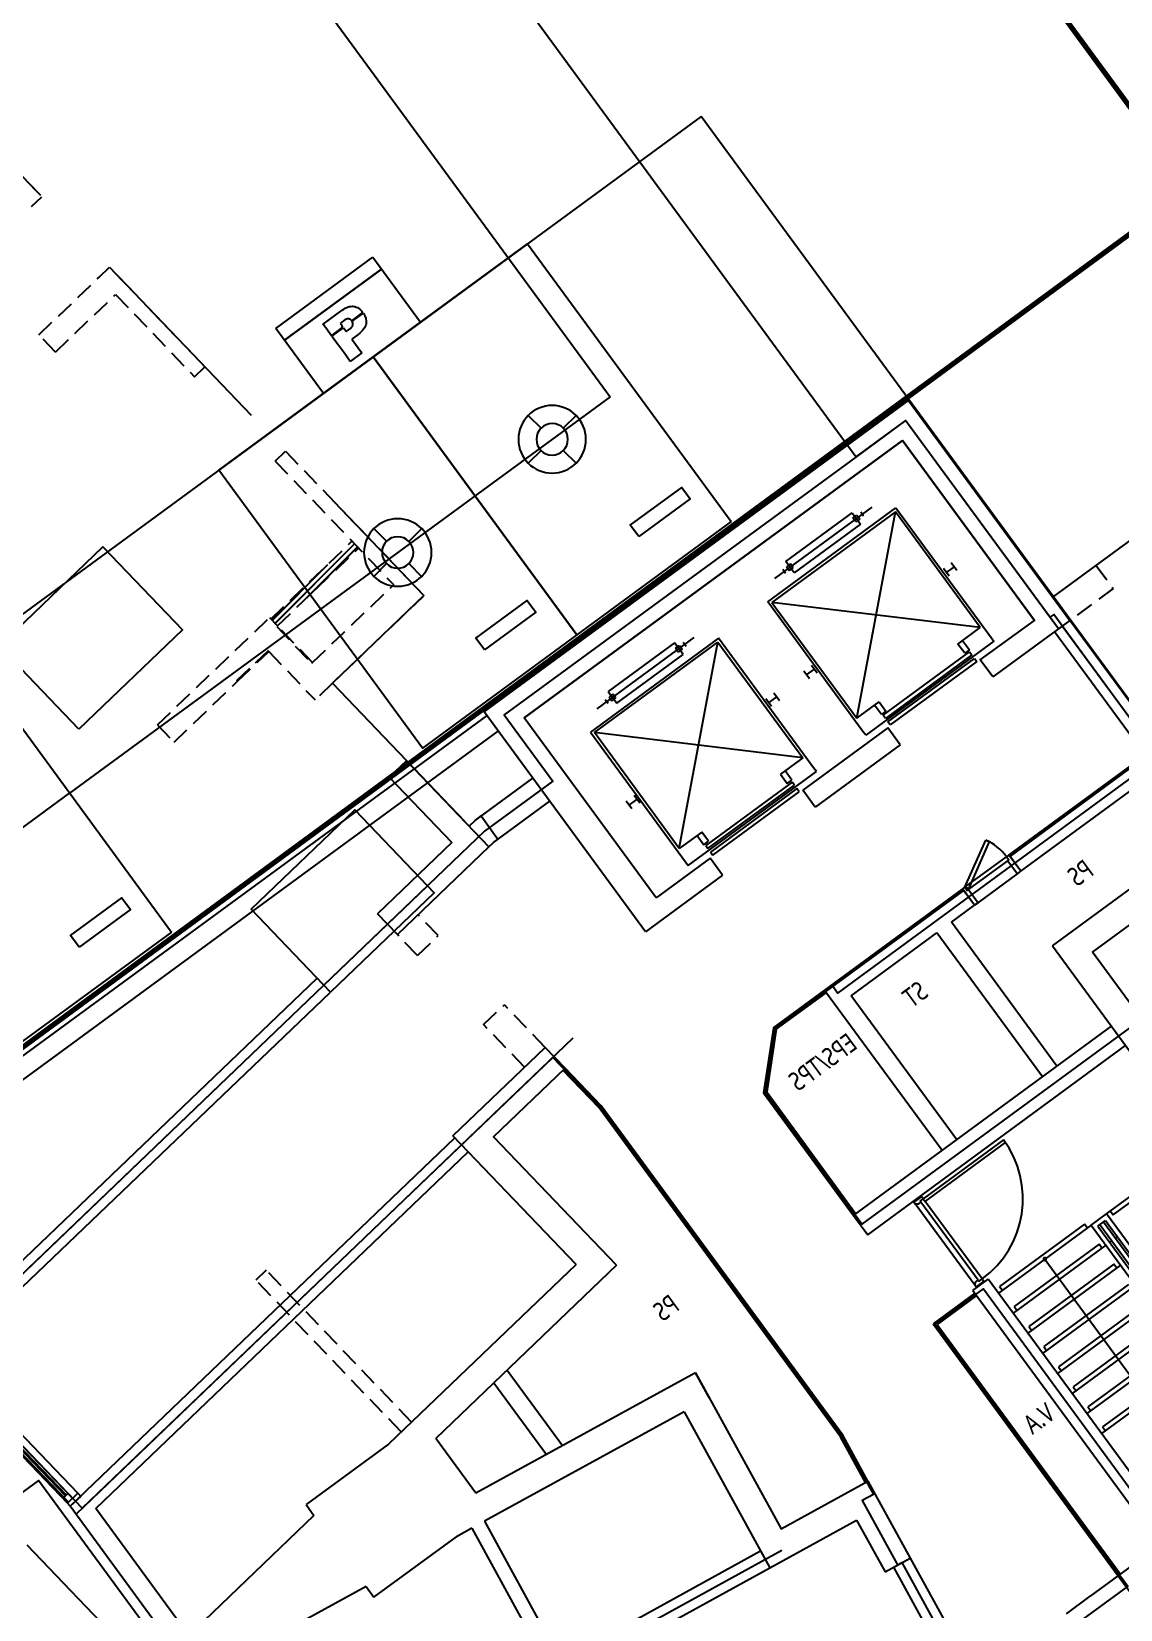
# Model space of a CAD drawing. Header units: millimetres. Extents: x 75184266 to 76346726, y -35077925 to -33679385.
# Drawn here: x 75398296 to 75409672, y -34965641 to -34949159 of the extents above; entities that cross this region are included whole.
import ezdxf
from ezdxf.enums import TextEntityAlignment as Align

# ---------------------------------------------------------------- set-up
doc = ezdxf.new("R2010")
doc.units = ezdxf.units.MM
doc.header["$LTSCALE"] = 50
doc.header["$MEASUREMENT"] = 0
doc.linetypes.add('HIDDEN2', pattern=[0.1875, 0.125, -0.0625])
doc.linetypes.add('XR-지하3층$0$H', pattern=[1.3, 0.8, -0.5])
for name, color, linetype in [('0-유도관제', 6, 'CONTINUOUS'), ('4', 4, 'CONTINUOUS'), ('a-door', 6, 'CONTINUOUS'), ('AA-MKXS', 3, 'CONTINUOUS'), ('COL', 2, 'CONTINUOUS'), ('FIN', 5, 'CONTINUOUS'), ('PLAN-ALL-DOOR', 4, 'CONTINUOUS'), ('stair', 4, 'CONTINUOUS'), ('W1(조적)', 3, 'CONTINUOUS'), ('WAL', 3, 'CONTINUOUS'), ('XR-지하3층$0$0중앙선', 1, 'CONTINUOUS'), ('XR-지하3층$0$a-door', 6, 'CONTINUOUS'), ('XR-지하3층$0$A-주차', 9, 'CONTINUOUS'), ('XR-지하3층$0$b-sor-1$0$wid', 4, 'CONTINUOUS'), ('XR-지하3층$0$CON', 2, 'CONTINUOUS'), ('XR-지하3층$0$CONC', 2, 'CONTINUOUS'), ('XR-지하3층$0$WAL', 3, 'CONTINUOUS'), ('XR-지하3층$0$확장형주차', 8, 'CONTINUOUS')]:
    doc.layers.add(name, color=color, linetype=linetype)
doc.layers.add('DEFPOINT', color=142, linetype='CONTINUOUS', plot=False)
doc.layers.add('건축', color=8, linetype='CONTINUOUS', plot=False)
for name, color, linetype, lineweight in [('구역제어-S.C.M', 2, 'CONTINUOUS', 100), ('주차유도-LGM', 6, 'CONTINUOUS', 20), ('주차유도-USM', 1, 'CONTINUOUS', 35), ('주차유도-레이스웨이', 1, 'CONTINUOUS', 25)]:
    doc.layers.add(name, color=color, linetype=linetype, lineweight=lineweight)
doc.styles.add('ANU-TEXT 0', font='malgun.ttf', dxfattribs={"width": 0.8})

# ---------------------------------------------------------------- blocks, each defined once
blk = doc.blocks.new('XR-지하3층$0$확장형 주차')
at = {"layer": 'XR-지하3층$0$확장형주차', "color": 7}
for p, q in [((0.0026125609874725, 3964.999964468182), (800.0026358217001, 3965.000250250101)), ((800.0025492608546, 3835.00025024265), (800.0026358217001, 3965.000250250101)), ((0.0025260448455811, 3834.999964468181), (800.0025492608546, 3835.00025024265))]:
    blk.add_line(p, q, dxfattribs=at)
blk.add_lwpolyline([(2499.999999918044, 5099.999999972061), (0, -3.7252903e-08)], dxfattribs=at)
blk.add_lwpolyline([(2500.078474617488, 5090.950575601309), (0.0784746472900224, 5090.950575564056), (0.07847469199350599, -9.049424413591623), (2500.078474691994, -9.049424413591623)], close=True, dxfattribs=at)
for centre in [(237.5025781989098, 3900.000624813139), (612.5025877356528, 3900.000375129283)]:
    blk.add_circle(centre, 17.49999999999998, dxfattribs=at)
blk = doc.blocks.new('XR-지하3층$0$A$C73B52ADF')
at = {"layer": 'XR-지하3층$0$A-주차', "elevation": 1.5171617e-09}
for points in [[(-2037.699036538601, 2465.633505687117), (-37.69903653115035, 2465.633505679667), (-37.69903653860092, -1134.366494312882), (-2037.69903653115, -1134.366494312882)], [(-1166.27766495198, 2020.734899297357), (-1166.277664892375, 1870.734899297357), (-1832.191412292421, 1870.734898999333), (-1832.191412337124, 2020.734898991883)]]:
    blk.add_lwpolyline(points, close=True, dxfattribs=at)
blk = doc.blocks.new('*U130')
at = {"layer": 'a-door', "color": 9}
for p, q in [((30, 0), (570, 0)), ((45, -40), (555, -40)), ((45, -209.9999999937136), (555, -209.9999999937136))]:
    blk.add_line(p, q, dxfattribs=at)
at = {"layer": 'a-door'}
for points in [[(497.6537179383424, 270.0000000607687), (517.6537179383423, 235.358983909391), (50, -34.64101602984011), (30, 1.21537596e-07)], [(0, -209.9999999937136), (0, 0), (30, 0), (30, -40), (45, -40), (45, -209.9999999937136), (45, -209.9999999937136), (45, -209.9999999937136)], [(570, 0), (570, -40), (555, -40), (555, -209.9999999937136), (555, -209.9999999937136), (555, -209.9999999937136), (600, -209.9999999937136), (600, 0)]]:
    blk.add_lwpolyline(points, close=True, dxfattribs=at)
blk.add_arc((30, 0), 540.0000000000001, 6.999999999999999e-15, 30.00000000427466, dxfattribs=at)
blk = doc.blocks.new('XR-지하3층$0$기둥 0620')
at = {"layer": 'XR-지하3층$0$CON', "ltscale": 0.5}
blk.add_lwpolyline([(-600.0000000149012, 0), (600.0000000149012, 0), (599.9999999701978, 1500.000000074506), (-600.0000000596046, 1500.000000059604)], close=True, dxfattribs=at)
blk = doc.blocks.new('1503-B1F')
at = {"layer": 'DEFPOINT', "linetype": 'HIDDEN2', "ltscale": 30}
h = blk.add_hatch(dxfattribs=at)
h.set_pattern_fill('ANSI31', color=256, scale=350, style=0)
h.set_pattern_definition([(44.99999999999999, (-71254701.96385352, 34199590.41468934), (-30.93592167691146, 30.93592167691147), [])])
h.paths.add_polyline_path([(-17956.36066927016, -7805.192564472555), (-17887.1902911365, -7877.410697758199), (-18735.75335767865, -8690.162641488016), (-18804.92373590171, -8617.944508120418)])
at = {"layer": '4'}
for p, q in [((-13611.42177245021, -8438.00090675056), (-12272.98297327757, -7456.073424264788)), ((-13424.95659251511, -8015.945535182954), (-12731.54853992164, -7507.236116558313)), ((-12731.54853992164, -7507.236116558313), (-12642.82015295326, -7628.179381534457)), ((-12611.9246494621, -7543.500766381622), (-12641.50077845156, -7503.186344727874)), ((-12272.98297327757, -7456.073424264788), (-11279.22503919899, -8810.637992113829)), ((-12642.82015295326, -7628.179381534457), (-13336.22820554673, -8136.888800173997)), ((-13336.22820554673, -8136.888800173997), (-13424.95659251511, -8015.945535182954)), ((-11666.44511337578, -8071.509712211789), (-11747.07395671308, -8130.661970190705)), ((-11636.86898438632, -8111.824133872985), (-11696.02124236524, -8031.19529055059)), ((-13426.27596701681, -8140.938571989536), (-13455.85209600627, -8100.624150335789)), ((-11717.49782772362, -8170.9763918519), (-11776.65008570254, -8090.347548529505)), ((-12617.66383837163, -9792.5654745996), (-13611.42177245021, -8438.00090675056)), ((-14127.44636981189, -8816.57535789907), (-15465.88516899943, -9798.502840384841)), ((-14586.01193647086, -8867.738050177693), (-15279.41998906433, -9376.447468817234)), ((-14497.28354950249, -8988.681315168738), (-14586.01193647086, -8867.738050177693)), ((-14466.38804599643, -8904.002700015903), (-14495.96417498588, -8863.688278362155)), ((-13133.68843574822, -10171.13992574811), (-14127.44636981189, -8816.57535789907)), ((-11249.64891020953, -8850.952413767576), (-12588.08770938217, -9832.87989625335)), ((-11279.22503919899, -8810.637992113829), (-11279.22503919899, -8810.637992113829)), ((-11279.22503919899, -8810.637992113829), (-11249.64891020953, -8850.952413767576)), ((-15190.69160209596, -9497.39073380828), (-14497.28354950249, -8988.681315168738)), ((-13176.8798918873, -9241.63226130605), (-13236.03214986622, -9161.003417983653)), ((-13206.45602087676, -9201.317839644847), (-13125.82717753947, -9142.165581665931)), ((-13096.25104855001, -9182.480003327133), (-13155.40330652892, -9101.851160004733)), ((-15279.41998906433, -9376.447468817234), (-15190.69160209596, -9497.39073380828)), ((-13491.33238093555, -9472.326067507265), (-13550.48463891446, -9391.697224184873)), ((-15280.73936356604, -9501.440505623816), (-15310.3154925555, -9461.126083970072)), ((-13571.96122427285, -9531.478325486185), (-13631.11348225176, -9450.849482163789)), ((-13520.90850992501, -9432.011645846069), (-13601.5373532623, -9491.163903824985)), ((-15465.88516899943, -9798.502840384841), (-14472.12723492086, -11153.06740823388)), ((-12588.08770938217, -9832.87989625335), (-12617.66383837163, -9792.5654745996)), ((-12617.66383837163, -9792.5654745996), (-12617.66383837163, -9792.5654745996)), ((-14442.5511059314, -11193.38182988763), (-13104.11230674386, -10211.45434740186)), ((-13104.11230674386, -10211.45434740186), (-13133.68843574822, -10171.13992574811)), ((-13133.68843574822, -10171.13992574811), (-13133.68843574822, -10171.13992574811)), ((-15031.34328843653, -10602.13419494033), (-15090.49554641545, -10521.50535161793)), ((-15060.91941742599, -10561.81977327913), (-14980.29057408869, -10502.66751530021)), ((-14950.71444509923, -10542.98193696141), (-15009.86670307815, -10462.35309363901)), ((-14472.12723492086, -11153.06740823388), (-14472.12723492086, -11153.06740823388)), ((-14472.12723492086, -11153.06740823388), (-14442.5511059314, -11193.38182988763))]:
    blk.add_line(p, q, dxfattribs=at)
at = {"layer": '4', "color": 9}
for p, q in [((-12279.42594887316, -7498.007754661143), (-13569.4874420613, -8444.443882353604)), ((-12525.92665979266, -7449.403233081103), (-13541.85008567571, -8194.721683643758)), ((-12722.12962175905, -7562.33860270679), (-12681.81520010531, -7532.762473717332)), ((-12692.5534927696, -7602.65302437544), (-12722.12962175905, -7562.33860270679)), ((-12652.23907111585, -7573.076895371079), (-12692.5534927696, -7602.65302437544)), ((-12682.20357234776, -9653.8765322119), (-12279.42594887316, -7498.007754661143)), ((-12681.81520010531, -7532.762473717332), (-12652.23907111585, -7573.076895371079)), ((-11392.14207915961, -8707.440404519439), (-12279.42594887316, -7498.007754661143)), ((-13375.22325269878, -8041.471892356873), (-13415.53767435252, -8071.048021346332)), ((-13415.53767435252, -8071.048021346332), (-13385.96154536307, -8111.362443000079)), ((-13345.64712370932, -8081.786314010619), (-13375.22325269878, -8041.471892356873)), ((-13385.96154536307, -8111.362443000079), (-13345.64712370932, -8081.786314010619)), ((-13569.4874420613, -8444.443882353604), (-12682.20357234776, -9653.8765322119)), ((-11392.14207915961, -8707.440404519439), (-13569.4874420613, -8444.443882353604)), ((-11625.96572481096, -8878.981952667238), (-11392.14207915961, -8707.440404519439)), ((-15423.95083861053, -9804.945815987885), (-14133.88934542239, -8858.509688295424)), ((-15396.31348222494, -9555.223617270589), (-14380.39005634188, -8809.905166715384)), ((-14576.59301830828, -8922.840536341071), (-14536.27859665453, -8893.264407351613)), ((-14536.66696889698, -11014.37846584618), (-14133.88934542239, -8858.509688295424)), ((-14536.27859665453, -8893.264407351613), (-14506.70246766508, -8933.57882900536)), ((-14133.88934542239, -8858.509688295424), (-13246.60547570884, -10067.94233815372)), ((-11554.98301522434, -8975.736564651132), (-11625.96572481096, -8878.981952667238)), ((-11577.58841881156, -8843.490597873926), (-11506.60570923984, -8940.245209857821)), ((-14547.01688931882, -8963.154957994819), (-14576.59301830828, -8922.840536341071)), ((-14506.70246766508, -8933.57882900536), (-14547.01688931882, -8963.154957994819)), ((-12406.47270977497, -9623.9852052778), (-11503.42966455221, -8961.47991589457)), ((-11479.7687613517, -8993.731453225017), (-12382.81180657446, -9656.2367426157)), ((-12356.78481306135, -9691.713433675468), (-11453.7417678386, -9029.208144292237)), ((-11430.08086465299, -9061.459681622684), (-12333.12390987575, -9723.964971005915)), ((-11506.60570923984, -8940.245209857821), (-11554.98301522434, -8975.736564651132)), ((-11503.42966455221, -8961.47991589457), (-11479.7687613517, -8993.731453225017)), ((-11453.7417678386, -9029.208144292237), (-11430.08086465299, -9061.459681622684)), ((-15229.686649248, -9401.973825991154), (-15270.00107090175, -9431.549954980612)), ((-15270.00107090175, -9431.549954980612), (-15240.42494191229, -9471.864376634361)), ((-15240.42494191229, -9471.864376634361), (-15200.11052025854, -9442.2882476449)), ((-15200.11052025854, -9442.2882476449), (-15229.686649248, -9401.973825991154)), ((-12682.20357234776, -9653.8765322119), (-12448.37992671132, -9482.334984071551)), ((-12425.7745231241, -9614.58095084131), (-12496.75723271072, -9517.826338857412)), ((-12448.37992671132, -9482.334984071551), (-12377.3972171396, -9579.089596055448)), ((-12377.3972171396, -9579.089596055448), (-12425.7745231241, -9614.58095084131)), ((-12382.81180657446, -9656.2367426157), (-12406.47270977497, -9623.9852052778)), ((-12333.12390987575, -9723.964971005915), (-12356.78481306135, -9691.713433675468)), ((-14536.66696889698, -11014.37846584618), (-15423.95083861053, -9804.945815987885)), ((-13246.60547570884, -10067.94233815372), (-15423.95083861053, -9804.945815987885)), ((-13246.60547570884, -10067.94233815372), (-13480.42912134528, -10239.48388629406)), ((-13361.06910578906, -10300.7471434921), (-13432.05181536078, -10203.99253150821)), ((-13357.89306110144, -10321.9818495214), (-14260.93610632419, -10984.48713891208)), ((-14237.27520312369, -11016.73867624998), (-13334.23215790093, -10354.23338685929)), ((-13480.42912134528, -10239.48388629406), (-13409.44641177356, -10336.23849827796)), ((-13409.44641177356, -10336.23849827796), (-13361.06910578906, -10300.7471434921)), ((-13334.23215790093, -10354.23338685929), (-13357.89306110144, -10321.9818495214)), ((-13308.20516438782, -10389.71007791906), (-14211.24820961058, -11052.21536730975)), ((-14187.58730642497, -11084.4669046402), (-13284.54426120221, -10421.96161524951)), ((-13284.54426120221, -10421.96161524951), (-13308.20516438782, -10389.71007791906)), ((-14302.84332326054, -10842.83691770583), (-14536.66696889698, -11014.37846584618)), ((-14351.22062924504, -10878.32827249169), (-14280.23791967332, -10975.08288447559)), ((-14231.86061368882, -10939.59152968973), (-14302.84332326054, -10842.83691770583)), ((-14280.23791967332, -10975.08288447559), (-14231.86061368882, -10939.59152968973)), ((-14260.93610632419, -10984.48713891208), (-14237.27520312369, -11016.73867624998)), ((-14211.24820961058, -11052.21536730975), (-14187.58730642497, -11084.4669046402))]:
    blk.add_line(p, q, dxfattribs=at)
at = {"layer": 'COL'}
for p, q in [((-16575.91643609106, -9587.174692548811), (-12141.33005319536, -6333.80050353706)), ((-12141.33005319536, -6333.80050353706), (-10455.49047079682, -8631.72285168618)), ((-16156.57313217222, -9651.604448571801), (-12205.7598092258, -6753.143807455898)), ((-12205.7598092258, -6753.143807455898), (-16156.57313217222, -9651.604448571801)), ((-12205.7598092258, -6753.143807455898), (-10827.51219826936, -8631.795856900513)), ((-10978.35045613348, -8426.192306399344), (-11214.95948804915, -8103.676933124661)), ((-10455.49047081172, -8631.72285168618), (-11261.77919407189, -9223.245036140084)), ((-14890.07708363235, -11885.09672728181), (-16575.91643610596, -9587.174692556262)), ((-14778.3255212158, -11530.25649802386), (-16156.57313217222, -9651.604448571801)), ((-12359.4602213949, -9755.688758522272), (-13246.37749807536, -10406.3635963872)), ((-12229.32525385916, -9933.072213843465), (-12359.4602214098, -9755.688758529725)), ((-12229.32525384426, -9933.072213836014), (-13116.24253050983, -10583.74705170095)), ((-17386.93098296225, -10098.41624128073), (-17567.47631642222, -10271.34218667447)), ((-17567.47631643712, -10271.34218668938), (-16913.81624253094, -10953.80354680121)), ((-16357.74076642096, -10491.47241022438), (-16068.28321889043, -10279.11580406129)), ((-16477.93961369991, -10951.72995197773), (-15890.82644496858, -10521.00233404338)), ((-13116.24253050983, -10583.74705170095), (-13246.37749807536, -10406.3635963872)), ((-16671.25046879053, -10721.47455373406), (-16608.49646991491, -10675.43593308329)), ((-16608.49646991491, -10675.43593308329), (-16431.03969596326, -10917.32246305048)), ((-16608.49646991491, -10675.43593307584, 0.0931605571381934), (-16431.03969596326, -10917.32246305048, 0.0931605571381934)), ((-16733.27090677619, -10780.87760038674), (-16671.25046879053, -10721.47455373406)), ((-16913.81624253094, -10953.80354680121), (-17690.16117583215, -11697.38511239737)), ((-16525.7597746551, -10997.5320013389), (-17482.65004119277, -11914.03951246291)), ((-16525.75977240503, -10997.53200063109), (-16477.93961369991, -10951.72995197773)), ((-14213.92361795902, -11116.190692164), (-14778.3255212158, -11530.25649802386)), ((-14083.78865040839, -11293.57414747774), (-14213.92361795902, -11116.190692164)), ((-14083.78865040839, -11293.57414747774), (-14890.07708363235, -11885.09672728181)), ((-17482.65004117787, -11914.03951247036), (-17690.16117583215, -11697.38511239737)), ((-10637.60543042421, -12033.38980969786), (-6810.454338952898, -17250.07597291469)), ((-12715.42531441152, -14847.61519685387), (-10022.42194743454, -12871.92978031933)), ((-15730.41324554383, -13309.77093765884), (-15937.92438007891, -13093.11653771251)), ((-12567.54466944933, -15049.18730516731), (-9874.541302487256, -13073.50188863277)), ((-12715.42531441152, -14847.61519685387), (-12567.54466944933, -15049.18730516731)), ((-15615.4674257338, -15359.79836636782), (-17574.20508813858, -17235.87323340028)), ((-15191.30189119279, -15368.94163185358), (-17081.76167434454, -17179.62008783966)), ((-11469.64362615347, -15632.80815731734), (-11308.38593949377, -15514.50364135205)), ((-11469.64362615347, -15632.80815730989), (-9517.619112774728, -18293.55998700112)), ((-9356.361426129937, -18175.25547103583), (-11308.38593949377, -15514.50364135205)), ((-9356.361426129937, -18175.25547103583), (-11308.38593949377, -15514.50364135205)), ((-14486.76741634309, -16898.29882889241), (-16573.07473625243, -18043.60305363685)), ((-12565.80318838358, -17623.36533264071), (-12124.57187004387, -18427.12044797093)), ((-18353.37233641743, -17982.15800632536), (-19962.99905213714, -19523.8551332429)), ((-16704.56469339132, -18115.78609303385), (-16864.90970596671, -18203.80947223305)), ((-16704.56469340622, -18115.78609300405), (-15648.28621722758, -20039.92246562988)), ((-16573.07473626732, -18043.60305363685), (-15516.79626007378, -19967.73942624777)), ((-12684.41702391207, -18030.71132562309), (-12387.55178430676, -18571.48652675003)), ((-9517.619112774728, -18293.55998700112), (-10243.27870266139, -18825.93030881136)), ((-9953.014866709707, -18612.98218007386), (-9775.55809275806, -18854.86871004849)), ((-9953.014866709707, -18612.98218007386, -0.0931605571381934), (-9775.55809275806, -18854.86871005594, -0.0931605571381934)), ((-17810.06413345039, -18722.66369307041), (-19763.89769592881, -19795.24480915815))]:
    blk.add_line(p, q, dxfattribs=at)
at = {"layer": 'COL', "ltscale": 0.5}
for p, q in [((-17574.20508801937, -17235.87323329597), (-18436.65287396311, -17868.65021957457)), ((-16662.81015865505, -17750.63296437263), (-17081.76167434454, -17179.62008783221)), ((-18436.65287396311, -17868.65021957457), (-18353.37233643234, -17982.15800633281)), ((-18436.65287396311, -17868.65021957457), (-18353.37233643234, -17982.15800633281)), ((-17726.78649967909, -18836.16752211749), (-16864.9097058773, -18203.80947215855)), ((-17726.78649967909, -18836.16752211749), (-16864.9097058773, -18203.80947215855)), ((-17810.06413343549, -18722.66369307786), (-17726.78649967909, -18836.16752211749)), ((-17810.06413343549, -18722.66369307786), (-17726.78649967909, -18836.16752211749))]:
    blk.add_line(p, q, dxfattribs=at)
at = {"layer": 'COL'}
for points in [[(-11261.7791339606, -9223.24511807412), (-11391.91410152614, -9045.861662760379), (-10827.51219826936, -8631.795856900513), (-12205.7598092258, -6753.143807455898)], [(-17386.93098299205, -10098.41624124348), (-16525.7597746551, -10997.5320013389)], [(-10637.60543042421, -12033.38980969786), (-9137.908944487572, -10933.15781114995)], [(-10218.26212652027, -12097.8195657134), (-9686.178228363397, -11707.46342622489)], [(-8810.438386529684, -14016.78603687882), (-10218.26212652027, -12097.8195657134)], [(-15615.4674257338, -15359.79836636782), (-16902.0364600271, -14016.54108642786), (-15937.92438007891, -13093.11653771251)], [(-15191.30189119279, -15368.94163185358), (-16477.87092547118, -14025.68435189128), (-15730.41324554383, -13309.77093765884)], [(-14368.1535808444, -16490.95283579826), (-16662.81015865505, -17750.63296438008)], [(-14368.1535808891, -16490.95283586532), (-13473.08389258385, -18121.42830432206), (-12565.80318838358, -17623.36533264071)], [(-14486.76741634309, -16898.29882889241), (-13591.69772808254, -18528.77429734915), (-12684.41702391207, -18030.71132562309)], [(-12387.55178430676, -18571.48652675003), (-12124.57187004387, -18427.12044797093)]]:
    blk.add_lwpolyline(points, dxfattribs=at)
at = {"layer": 'COL', "ltscale": 0.5}
blk.add_lwpolyline([(-14225.49782894552, -16750.81718723476), (-14368.15358090401, -16490.95283582061)], dxfattribs=at)
at = {"layer": 'DEFPOINT', "linetype": 'HIDDEN2', "ltscale": 30}
for p, q in [((-21728.49168542028, -3649.999717526138), (-21195.87977355719, -4206.079344034195)), ((-20598.6691159457, -5046.459871336819), (-20490.34191589058, -4942.704304113984)), ((-20490.34191589058, -4942.704304113984), (-19494.28846947849, -5982.645424604417)), ((-19602.615669474, -6086.400991983712), (-19494.28846944868, -5982.645424678922)), ((-19602.6156693846, -6086.400991946459), (-19494.28846944868, -5982.645424708724)), ((-18758.73705561459, -6967.462218552829), (-18650.40985558927, -6863.706651210785)), ((-18758.73705556989, -6967.462218478321), (-18650.40985558927, -6863.706651210785)), ((-18650.40985560417, -6863.706651225687), (-17204.74895213544, -8373.065637141468)), ((-10632.94747467339, -8389.836008295417), (-10180.62371651828, -8057.995637625457)), ((-10180.62371651828, -8057.995637625457), (-10003.16694256663, -8299.882167592645)), ((-10003.16694256663, -8299.882167592645), (-10455.49047079682, -8631.722851671278)), ((-18826.37719939649, -8956.97216026485), (-18342.18455199897, -9462.499093487859)), ((-18161.63926978409, -9289.573196977375), (-18161.63921871781, -9289.573148086667)), ((-18161.63926978409, -9289.573196977375), (-18161.63921871781, -9289.573148086667)), ((-17056.3408858031, -11925.42084995657), (-17265.99564130604, -11706.52837782353)), ((-17272.99528574943, -12132.9319845885), (-17482.65004117787, -11914.03951244801)), ((-15937.92438007891, -13093.11653771251), (-16364.63710390031, -12647.60218333453)), ((-16154.57878005504, -13300.62767224014), (-16581.29150390625, -12855.11331787705)), ((-18852.54880009591, -15420.86534076929), (-18960.87600012123, -15524.62090806663)), ((-17334.25899897516, -17006.05336731672), (-18852.54880009591, -15420.86534076929)), ((-17442.58619897067, -17109.80893459916), (-18960.87600012123, -15524.62090806663))]:
    blk.add_line(p, q, dxfattribs=at)
for points in [[(-21304.206973508, -4309.834911227226), (-21195.87977355719, -4206.079344034195)], [(-21226.96687592566, -5648.242161564529), (-20598.6691159457, -5046.459871381522)], [(-21054.04093046487, -5828.787494838239), (-20425.7431704551, -5227.005204692483)], [(-20425.7431704551, -5227.005204692483), (-19602.615669474, -6086.400991983712)], [(-21054.04093046487, -5828.787494838239), (-21226.96687592566, -5648.242161564529)], [(-18758.73705561459, -6967.462218552829), (-17520.58728669584, -8260.16680444777)], [(-18804.92373591661, -8617.94450813532), (-17956.36066927016, -7805.192564472555)], [(-18735.75335769355, -8690.162641510367), (-17887.1902911663, -7877.410697788)], [(-18369.15035332739, -9072.918748103084), (-17520.58728669584, -8260.16680444777)], [(-18161.63921873271, -9289.57314810902), (-17204.74895213544, -8373.065637186171)], [(-19988.69157151878, -9724.061008051036), (-18818.75781153142, -8603.50088145584), (-18735.75335767865, -8690.162641488016)], [(-18735.75335767865, -8690.162641488016), (-18742.97517110407, -8697.079679392278), (-18376.37216666341, -9079.835785925388), (-18369.15035332739, -9072.918748103084)], [(-19151.35879927873, -9268.238862246275), (-19158.27583709359, -9261.01704891026), (-18833.29423715174, -8949.75034698844), (-18826.37719933688, -8956.972160324454)], [(-19815.76562604308, -9904.606341391804), (-19151.35879939794, -9268.238862112164)], [(-18161.63921873271, -9289.57314810902), (-18161.63921870291, -9289.573147967456), (-18342.18455199897, -9462.499093487859)], [(-19988.69157151878, -9724.061008051036), (-19815.76562604308, -9904.606341391804)], [(-17272.99528574943, -12132.9319845885), (-17056.3408858031, -11925.42084995657)], [(-16581.29150390625, -12855.11331787705), (-16364.63710390031, -12647.60218333453)]]:
    blk.add_lwpolyline(points, dxfattribs=at)
for points in [[(-18376.37216666341, -9079.835785925388), (-18369.15035332739, -9072.918748103084), (-18735.75335776806, -8690.162641569974), (-18742.97517110407, -8697.079679392278)], [(-19158.27583709359, -9261.01704891026), (-19151.35879927873, -9268.238862246275), (-18826.37719933688, -8956.972160324454), (-18833.29423715174, -8949.75034698844)]]:
    blk.add_lwpolyline(points, close=True, dxfattribs=at)
at = {"layer": 'FIN'}
for p, q in [((-11092.60505603254, -11083.53437827527), (-9750.134814590216, -10098.64928282052)), ((-13551.16260924935, -12887.22180145979), (-11576.37811598182, -11438.44792616367)), ((-13523.3976637274, -12904.05995420366), (-13001.88873408735, -12521.46199701726)), ((-13551.16260924935, -12887.22180145234), (-13655.48977106809, -13566.23875616491)), ((-13523.3976637274, -12904.05995420366), (-13623.95061783492, -13558.51234689355)), ((-15375.6996782124, -13723.4849075377), (-15752.07868555188, -13330.52205117047)), ((-15352.67413835227, -13704.1538220644), (-15730.41324552893, -13309.7709377408)), ((-13655.48977106809, -13566.23875615746), (-12715.42531441152, -14847.61519685387)), ((-13623.95061783492, -13558.51234689355), (-12691.23666141927, -14829.86951945722)), ((-12853.9491122961, -17160.81491355598), (-15375.6996782124, -13723.4849075377)), ((-12828.59734614193, -17144.65464423597), (-15352.67413833737, -13704.15382208675)), ((-11448.94033585489, -15661.02825248241), (-11884.33608977496, -15980.4504455626)), ((-11431.19465845823, -15685.21690547466), (-11842.40175938606, -15986.89342115819)), ((-11884.33608974516, -15980.4504455328), (-9953.014866694808, -18612.98218008131)), ((-11842.40175938606, -15986.89342115819), (-9928.82621370256, -18595.23650268465)), ((-12592.10117991268, -17637.80194050073), (-12853.9491122961, -17160.81491355598)), ((-12565.80318848788, -17623.36533260345), (-12828.59734614193, -17144.65464423597))]:
    blk.add_line(p, q, dxfattribs=at)
for points in [[(-11080.77460442483, -11099.66014693677), (-11092.60505603254, -11083.53437827527)], [(-11564.54766438901, -11454.57369482517), (-11576.37811598182, -11438.44792616367)]]:
    blk.add_lwpolyline(points, dxfattribs=at)
at = {"layer": 'PLAN-ALL-DOOR', "ltscale": 10}
for p, q in [((-11149.00477676093, -14058.10477942228), (-11987.5447473377, -14673.28826242685)), ((-11966.84145703912, -14701.50835759192), (-11128.77647837996, -14086.67334597557)), ((-12005.29042471945, -14649.0996094346), (-12085.91926804185, -14708.25186741352)), ((-11987.5447473377, -14673.28826242685), (-12005.29042471945, -14649.0996094346)), ((-12085.91926804185, -14708.25186741352), (-12071.13120354712, -14728.40907824039)), ((-12071.13120354712, -14728.40907824039), (-12035.11209896207, -14726.78916950524)), ((-12035.11209896207, -14726.78916950524), (-12012.53602282703, -14710.22653727233)), ((-12021.4088615328, -14698.13221077621), (-11987.5447473377, -14673.28826242685)), ((-12012.53602282703, -14710.22653727233), (-12021.4088615328, -14698.13221077621)), ((-11450.0324947536, -15575.01193314045), (-11437.67429335415, -15541.14048707485)), ((-11435.24443025887, -15595.16914397478), (-11450.0324947536, -15575.01193314045)), ((-11437.67429335415, -15541.14048707485), (-11415.09821721911, -15524.57785484194)), ((-11354.61558693647, -15536.01688599586), (-11435.24443025887, -15595.16914397478)), ((-11415.09821721911, -15524.57785484194), (-11406.22537852824, -15536.67218134552)), ((-11406.22537852824, -15536.67218134552), (-11372.36126433313, -15511.82823299616)), ((-11372.36126433313, -15511.82823299616), (-11354.61558693647, -15536.01688599586))]:
    blk.add_line(p, q, dxfattribs=at)
at = {"layer": 'PLAN-ALL-DOOR', "color": 8}
for p, q in [((-11450.0324947536, -15575.01193314045), (-12071.13120354712, -14728.40907824039)), ((-11415.09821721911, -15524.57785484194), (-12012.53602282703, -14710.22653727233)), ((-11372.36126433313, -15511.82823299616), (-11966.84145703912, -14701.50835759192))]:
    blk.add_line(p, q, dxfattribs=at)
at = {"layer": 'PLAN-ALL-DOOR'}
blk.add_line((-11987.5447473377, -14673.28826242685), (-11966.84145703912, -14701.50835759192), dxfattribs=at)
at = {"layer": 'PLAN-ALL-DOOR', "color": 8, "ltscale": 10}
blk.add_arc((-11987.5447473228, -14673.28826242685), 1039.99999999853, 306.2651293428928, 36.26512934289278, dxfattribs=at)
at = {"layer": 'stair'}
for p, q in [((-10073.10648135841, -14831.50611111522), (-9105.560361474752, -14121.67901533842)), ((-10234.3641680032, -14949.8106270805), (-10073.10648135841, -14831.50611111522)), ((-8996.5369733423, -16298.9488960877), (-10073.1080686003, -14831.50394758582)), ((-10234.36575524509, -14949.80846355855), (-11201.91187514365, -15659.6355593279)), ((-10234.36575525999, -14949.80846354365), (-9157.794660001991, -16417.25341205299)), ((-10164.47520460188, -14960.54675623029), (-10083.84636126459, -14901.39449824393)), ((-10164.47520460188, -14960.54675623029), (-9147.0563673228, -16347.36286140233)), ((-9126.899156495927, -16332.5747969076), (-10144.31799376011, -14945.75869173556)), ((-10104.00357210636, -14916.18256274611), (-9086.58473482728, -16302.99866791814)), ((-10083.84636126459, -14901.39449824393), (-9066.427524000406, -16288.21060341596)), ((-10080.56988449395, -15159.44345620274), (-11048.1160043925, -15869.27055197209)), ((-10020.09825201332, -15115.07926270366), (-10040.2554628402, -15129.86732719839)), ((-9979.78383035958, -15085.5031337142), (-9959.626619517803, -15070.71506921202)), ((-10718.13881519437, -15304.72201144695), (-9295.527010813355, -17243.84569329023)), ((-9926.774013742805, -15369.07844884694), (-10894.32013364136, -16078.90554460883)), ((-9772.978142991664, -15578.71344149113), (-10740.52426289022, -16288.54053725302)), ((-9619.18227224052, -15788.34843412787), (-10586.72839213907, -16498.17552989721)), ((-9465.38640150428, -15997.98342676461), (-10432.93252138793, -16707.8105225414)), ((-9311.590530753136, -16207.6184194088), (-10279.13665063679, -16917.44551518559)), ((-9157.794660001991, -16417.25341205299), (-10125.34077988565, -17127.08050782233))]:
    blk.add_line(p, q, dxfattribs=at)
at = {"layer": 'stair', "color": 8}
for p, q in [((-10003.21593083441, -14842.24440386891), (-9116.298654153945, -14191.56956599653)), ((-10032.79205982387, -14801.92998221516), (-10003.21593083441, -14842.24440386891)), ((-10304.25630575418, -14939.0701707825), (-11191.17358246445, -15589.74500867724)), ((-10274.68017676472, -14979.3845924437), (-10304.25630575418, -14939.0701707825)), ((-10150.46043500304, -15148.70516341924), (-11037.37771171331, -15799.38000132143)), ((-10120.88430601358, -15189.01958508789), (-10150.46043500304, -15148.70516341924)), ((-9996.6645642519, -15358.34015606344), (-10883.58184096217, -16009.01499396562)), ((-9967.08843526244, -15398.65457773208), (-9996.6645642519, -15358.34015606344)), ((-11191.17358246445, -15589.74500867724), (-11161.597453475, -15630.05943033844)), ((-9842.868693500757, -15567.97514870763), (-10729.78597021103, -16218.64998660236)), ((-11037.37771171331, -15799.38000132143), (-11007.80158272385, -15839.69442298263)), ((-9689.072822749615, -15777.61014135182), (-10575.99009945988, -16428.28497924655)), ((-9535.276951998472, -15987.24513399601), (-10422.19422870874, -16637.91997188329)), ((-10883.58184096217, -16009.01499396562), (-10854.00571197271, -16049.32941561937)), ((-10729.78597021103, -16218.64998660236), (-10700.20984122157, -16258.96440826356)), ((-9381.481081247328, -16196.8801266402), (-10268.3983579576, -16847.55496452749)), ((-10575.99009945988, -16428.28497924655), (-10546.41397047043, -16468.59940090775)), ((-9227.685210496187, -16406.51511927694), (-10114.60248720646, -17057.18995717168)), ((-10422.19422870874, -16637.91997188329), (-10392.61809971928, -16678.23439355194)), ((-10268.3983579576, -16847.55496452749), (-10238.82222896814, -16887.86938619613)), ((-10114.60248720646, -17057.18995717168), (-10085.026358217, -17097.50437883287))]:
    blk.add_line(p, q, dxfattribs=at)
at = {"layer": 'stair'}
for start, end in [(36.26512934289278, 216.2651293428928), (216.2651293428928, 36.26512934289278)]:
    blk.add_arc((-10718.13881520927, -15304.72201143205), 15, start, end, dxfattribs=at)
at = {"layer": 'W1(조적)', "ltscale": 3}
for points in [[(-16335.16744175553, -16464.53367821872), (-15756.60294406116, -17253.15930013358)], [(-16473.56591331958, -16597.09144672751), (-15924.59407712519, -17345.38011196256)]]:
    blk.add_lwpolyline(points, dxfattribs=at)
at = {"layer": 'WAL'}
for p, q in [((-11080.77460442483, -11099.66014693677), (-9738.304362997413, -10114.77505148947)), ((-10968.38531427085, -11252.85494925081), (-9625.915072828531, -10267.96985380351)), ((-13007.8039598912, -12513.39911270141), (-11564.54766438901, -11454.57369482517)), ((-11694.04490418732, -11785.22527108341), (-11452.15837422013, -11607.76849713921)), ((-10590.85529284179, -13288.95319907367), (-11694.04490418732, -11785.22527108341)), ((-12742.21986737847, -12554.20462481677), (-11847.23970650136, -11897.61456122994)), ((-10744.05009517073, -13401.34248924255), (-11847.23970651626, -11897.61456124484)), ((-11792.22505837679, -14170.32184298336), (-13007.8039598912, -12513.39911270141)), ((-11639.03025606274, -14057.93255282938), (-12742.21986737847, -12554.20462481677))]:
    blk.add_line(p, q, dxfattribs=at)
for points in [[(-10968.38531427085, -11252.85494925081), (-11080.77460442483, -11099.66014693677)], [(-11452.15837422013, -11607.76849713921), (-11564.54766438901, -11454.57369482517)]]:
    blk.add_lwpolyline(points, dxfattribs=at)
at = {"layer": 'XR-지하3층$0$0중앙선', "color": 7, "linetype": 'XR-지하3층$0$H', "ltscale": 50}
blk.add_lwpolyline([(-12442.19536742568, -34587.22828020901), (-17608.09488540887, -25176.93034807593), (-17125.96504247188, -24912.25920373946), (-19967.57069095969, -19735.93789420277), (-24052.08151680231, -15471.45712736994), (-24449.28125011921, -15851.89420754462), (-28620.25505483151, -11497.14076782018), (-30363.34858502448, -9677.243807792664), (-31874.72134834528, -8099.277594476937), (-30946.71833512187, -7210.438234902917), (-31932.39622429013, -6181.3298349306), (-26212.72006455064, -703.0358825027942), (-23508.15827739239, -3526.764895625413), (-22641.54067750275, -2696.720357529819), (-17204.74895215034, -8373.065637134017), (-18161.63921867311, -9289.57314777374), (-16733.2709094584, -10780.87760289013), (-16671.25046885013, -10721.47455371171), (-16068.28321893513, -10279.11580405384), (-16575.91643613577, -9587.174692533912), (-12141.33005319536, -6333.800503544509), (-10632.94747470319, -8389.83600831777), (-10632.94747470319, -8389.83600831777), (-8922.809707775712, -7135.216616548598)], dxfattribs=at)
at = {"layer": 'a-door', "rotation": 36.2651296870675}
blk.add_blockref('*U130', (-11576.37811598182, -11438.44792616367), dxfattribs=at)
at = {"layer": 'XR-지하3층$0$CONC', "extrusion": (0, 0, -1), "zscale": -1, "rotation": 46.23840256638631}
for p in [(21226.22094808519, -9334.46085909754), (18596.04760862887, -12080.86269340664)]:
    blk.add_blockref('XR-지하3층$0$기둥 0620', p, dxfattribs=at)
at = {"layer": 'AA-MKXS', "style": 'ANU-TEXT 0', "text_generation_flag": 4}
for s, height, rotation, width, p in [('PS', 200.0000000099395, 216.2651293026846, 0.8000000025127622, (-10345.94394013286, -11269.50139936805)), ('ST', 200.0000000011251, 216.2651299339676, 0.7999999905333858, (-12073.43095944822, -12536.84883500636)), ('EPS/TPS', 200.0000000011251, 216.2651293026846, 0.8000000025480197, (-13039.2962989062, -13245.44284899533)), ('PS', 199.9999999951178, 216.2651297329271, 0.8000000069792355, (-14675.33436593413, -15812.9144083932))]:
    blk.add_text(s, height=height, rotation=rotation, dxfattribs=dict(at, width=width)).set_placement(p, align=Align.MIDDLE)
at = {"layer": 'AA-MKXS', "style": 'ANU-TEXT 0', "width": 0.8}
blk.add_text('A.V', height=200, rotation=36.26512978177912, dxfattribs=at).set_placement((-10778.35239374637, -16969.75454498827), align=Align.MIDDLE)
blk = doc.blocks.new('XR-지하3층$0$A$C77A365F3')
at = {"layer": 'XR-지하3층$0$a-door'}
for points in [[(0.0057529238983989, 0.0063589023193344), (45.00575292389839, 0.0063589023193344), (45.00575292389839, 150.0063589023193), (0.0057529238983989, 150.0063589023193)], [(45.00575292389839, 150.0063589023193), (1955.005752923898, 150.0063588906778), (1955.005752923898, 0.0063588906778023), (45.00575292389839, 0.0063589023193344)], [(45.00575292378198, 15.00635890231933), (115.005752923782, 15.00635890231933), (115.005752923782, 75.00635890231932), (45.00575292378198, 75.00635890231932)], [(45.00575292378198, 75.00635890231932), (1035.005752923782, 75.00635889649857), (1035.005752923782, 15.00635889649857), (45.00575292378198, 15.00635890231933)], [(115.005752923782, 39.00635890231935), (965.0057529237821, 39.00635889649857), (965.0057529237821, 51.00635889649857), (115.005752923782, 51.00635890231933)], [(965.0057529237821, 75.00635889649857), (1035.005752923782, 75.00635889649857), (1035.005752923782, 135.0063588964985), (965.0057529237821, 135.0063588964985)], [(965.0057529237821, 135.0063588964985), (1955.005752923782, 135.0063588906778), (1955.005752923782, 75.0063588906778), (965.0057529237821, 75.00635889649857)], [(965.0057529237821, 15.00635889649857), (1035.005752923782, 15.00635889649857), (1035.005752923782, 75.00635889649857), (965.0057529237821, 75.00635889649857)], [(1035.005752923782, 99.00635889649857), (1885.005752923782, 99.0063588906778), (1885.005752923782, 111.0063588906778), (1035.005752923782, 111.0063588964985)], [(1885.005752923782, 75.0063588906778), (1955.005752923782, 75.0063588906778), (1955.005752923782, 135.0063588906778), (1885.005752923782, 135.0063588906778)], [(1955.005752923898, 0.0063588906778023), (2000.005752923899, 0.0063588906778023), (2000.005752923899, 150.0063588906778), (1955.005752923898, 150.0063588906778)]]:
    blk.add_lwpolyline(points, close=True, dxfattribs=at)
at = {"layer": 'XR-지하3층$0$b-sor-1$0$wid', "color": 1}
blk.add_line((1000.005752923898, 0.0063588964985684), (1000.005752923898, 150.0063588964986), dxfattribs=at)
at = {"layer": 'XR-지하3층$0$WAL', "color": 0, "const_width": 10}
blk.add_lwpolyline([(259.5237275846303, 99.7710269818781), (809.2373979240656, 99.77102697605731), (712.4076774436979, 129.6096933978988)], dxfattribs=at)
blk = doc.blocks.new('만공차등')
at = {"layer": '0-유도관제', "color": 0}
for p, q in [((305754.6925491464, 78525.26289685772), (306596.9213140719, 78525.26289685772)), ((305754.6925488412, 77268.68577393962), (305754.6925491464, 78525.26289685772)), ((306442.4718264272, 77268.68577399442), (306442.4718267323, 78525.26289690888)), ((306442.4718267323, 78525.26289685772), (306442.4718264272, 77268.68577404559)), ((306596.9213140719, 78525.26289690888), (306596.921313765, 77268.68577409674)), ((306184.5810311973, 78101.27162425118), (306184.5810311973, 77951.8255880229)), ((306190.9369771428, 78101.27162425118), (306190.9369771428, 77951.8255880229)), ((306184.5810311973, 77837.58285066979), (306184.5810311973, 77692.77812396227)), ((306190.9369771428, 77837.62571566956), (306190.9369771428, 77692.67704466436)), ((306596.921313765, 77268.68577409674), (305754.6925488394, 77268.68577409674))]:
    blk.add_line(p, q, dxfattribs=at)
for points in [[(305857.8262654963, 77951.8255880229), (305857.8262654963, 77951.8255880229), (305857.8262654963, 78101.27162425118), (305857.8262654963, 78101.27162425118)], [(305857.8262654963, 78101.27162425118), (305857.8262654963, 78101.27162425118), (306043.7902255465, 78101.27162425118), (306184.5810311973, 78101.27162425118)], [(306190.9369771428, 78101.27162425118), (306273.7235575634, 78101.27162425118), (306339.3381096954, 78101.27162425118), (306339.3381096954, 78101.27162425118)], [(306339.3381096954, 78101.27162425118), (306339.3381096954, 78101.27162425118), (306339.3381096954, 77853.94664561523), (306339.3381096954, 77853.94664561523)], [(306036.5046033164, 77951.8255880229), (306036.5046033164, 77951.8255880229), (305857.8262654963, 77951.8255880229), (305857.8262654963, 77951.8255880229)], [(306036.5046033164, 77870.36928695955), (306036.5046033164, 77870.36928695955), (306036.5046033164, 77951.8255880229), (306036.5046033164, 77951.8255880229)], [(306077.5612066772, 77736.52476000546), (306050.19013777, 77765.75706159719), (306036.5046033164, 77810.37190391523), (306036.5046033164, 77870.36928695955)], [(306134.0550928985, 77951.8255880229), (306134.0550928985, 77951.8255880229), (306134.0550928985, 77915.36732424462), (306134.0550928985, 77915.36732424462)], [(306184.5810311973, 77951.8255880229), (306158.8293997225, 77951.8255880229), (306134.0550928985, 77951.8255880229), (306134.0550928985, 77951.8255880229)], [(306134.0550928985, 77915.36732424462), (306134.0550928985, 77886.6824440281), (306139.0366274408, 77866.53733731108), (306148.9996965217, 77854.9320040972)], [(306148.9996965217, 77854.9320040972), (306158.3834987911, 77844.00142123301), (306170.2439436842, 77838.21837008934), (306184.5810311973, 77837.58285066979)], [(306241.4591672858, 77951.8255880229), (306241.4591672858, 77951.8255880229), (306216.6872643485, 77951.8255880229), (306190.9369771428, 77951.8255880229)], [(306190.9369771428, 77837.62571566956), (306204.4598237976, 77838.38434357518), (306216.0453086148, 77843.38671645032), (306225.693431598, 77852.63283430593)], [(306225.693431598, 77852.63283430593), (306236.2039220578, 77862.70538766627), (306241.4591672858, 77881.64616734612), (306241.4591672858, 77909.45517335643)], [(306241.4591672858, 77909.45517335643), (306241.4591672858, 77909.45517335643), (306241.4591672858, 77951.8255880229), (306241.4591672858, 77951.8255880229)], [(306339.3381096954, 77853.94664561523), (306339.3381096954, 77800.080382007), (306326.5284494479, 77759.73542644053), (306300.9091289513, 77732.91177891585)], [(306184.5810311973, 77692.77812396227), (306139.2866154901, 77694.11886890973), (306103.6133406488, 77708.70108092291), (306077.5612066772, 77736.52476000546)]]:
    blk.add_open_spline(points, degree=3, dxfattribs=at)
blk.add_open_spline([(306300.9091289513, 77732.91177891585), (306275.2898084546, 77706.08813138385), (306238.8315446727, 77692.67630761785), (306191.5343376019, 77692.67630761785), (306191.3350389376, 77692.67630761785), (306191.1359187865, 77692.67655330368), (306190.9369771428, 77692.67704466436)], degree=3, knots=[0.4989771303049109, 0.4989771303049109, 0.4989771303049109, 0.4989771303049109, 0.9979542606098218, 0.9979542606098218, 0.9979542606098218, 1, 1, 1, 1], dxfattribs=at)
blk = doc.blocks.new('센서')
at = {"layer": '0-유도관제', "color": 0}
for p, q in [((405935.3982498521, 34224.46239639449), (406072.0329226733, 34087.99772493518)), ((406310.9948484533, 34088.1464764195), (406447.4595194956, 34224.78114950398)), ((405935.7170031206, 33712.40112547556), (406072.1816741596, 33849.03579856004)), ((406311.1435999428, 33849.18455004436), (406447.7782727624, 33712.71987858505))]:
    blk.add_line(p, q, dxfattribs=at)
for major_axis, ratio, start_param, end_param in [((-6.110276085397167e-12, 362.0820671227044), 0.9999999975051042, 2.801804347482335, 9.084989654661921), ((-0.3386371830511741, 168.9712919898011), 0.999999997519907, 2.862310370331367, 9.145495677510954)]:
    blk.add_ellipse((406191.5882613072, 33968.59113748977), major_axis=major_axis, ratio=ratio, start_param=start_param, end_param=end_param, dxfattribs=at)

msp = doc.modelspace()

# ---------------------------------------------------------------- linework, layer by layer
at = {"layer": '건축', "ltscale": 0.5}
for p, q in [((75405291.31795923, -34950044.94189479), (75389887.62179248, -34961338.13207318)), ((75426459.81973806, -34978918.37593638), (75405291.31796643, -34950044.94188951)), ((75414256.51343364, -34962282.34942221), (75409144.14810374, -34955309.18028864)), ((75413977.25098605, -34962239.69770432), (75408982.89035098, -34955427.48473148)), ((75395633.8152577, -34961744.52599006), (75403053.37508638, -34956304.89019396)), ((75395913.36380512, -34961787.56794254), (75403171.67960832, -34956466.14788875)), ((75396965.59740461, -34963317.74680828), (75402432.83291003, -34958081.88623653)), ((75397979.76744416, -34962208.03552601), (75401280.33101867, -34959047.15272388)), ((75398118.09929572, -34962352.48032116), (75401418.66287023, -34959191.59751903)), ((75398760.09637558, -34964645.33798014), (75403954.48327437, -34959670.77898581)), ((75398700.45751393, -34964563.99170648), (75402718.6565681, -34960715.84395863)), ((75398965.43135498, -34964587.15403649), (75402856.99732473, -34960860.28022556)), ((75410707.52772203, -34980941.40723848), (75398700.45751393, -34964563.99170647)), ((75410765.0843897, -34980681.65648676), (75398965.43135498, -34964587.15403649)), ((75401073.59687862, -34967800.90869099), (75406135.21511446, -34965022.27071549)), ((75401190.78790626, -34967622.49807262), (75405911.77314535, -34965030.85479654)), ((75401310.0566261, -34967785.17833939), (75406008.01719786, -34965206.17473937)), ((75407299.82311304, -34965200.76494241), (75407781.04337536, -34966077.36465684)), ((75407475.1430559, -34965104.52088997), (75407475.1430559, -34965104.52088995)), ((75407475.1430559, -34965104.52088995), (75407956.36331822, -34965981.12060439)), ((75409106.48680823, -34965686.70275111), (75409356.4362233, -34965503.3307508))]:
    msp.add_line(p, q, dxfattribs=at)
for points in [[(75414201.70284042, -34962198.5374896), (75414116.73915994, -34962260.82844597), (75408974.84821329, -34955247.30636401), (75408934.55257323, -34955276.90810228), (75407426.16999471, -34953220.87259752), (75406907.01171598, -34953601.74603152), (75367809.32496136, -34900273.24446505), (75367729.18916632, -34900331.7730161), (75339172.03395304, -34861380.3561176), (75346590.99772152, -34855941.15732252), (75357179.54969504, -34870383.74094733), (75362824.88344225, -34866244.87553786), (75366426.7267658, -34871157.72136726), (75361023.33552663, -34875119.20709958), (75360700.74502687, -34875355.71369454), (75389495.42294836, -34914631.10705206), (75388124.41332413, -34915636.26008002), (75435545.14716004, -34980317.2396619), (75435625.7952443, -34980258.11267424), (75435861.1406347, -34980579.1193013), (75430538.39692113, -34984481.47845776), (75414201.70247303, -34962198.53775895)], [(75409772.17661393, -34959561.38759246), (75406970.32415806, -34961616.92866761), (75405959.99462903, -34960239.77580685), (75406062.43468699, -34959573.04113313), (75406665.55065183, -34959130.57328074), (75406718.78768404, -34959203.13923974), (75410072.06445497, -34956743.05319041), (75409063.5092323, -34955368.31883862), (75409023.279977, -34955397.85221811), (75407427.17539813, -34953222.24298869), (75406908.05131094, -34953602.83779923), (75403233.49868862, -34956296.82887693), (75403741.10325654, -34956988.73093741), (75403028.07598396, -34957511.83373089), (75401349.49684198, -34959119.37493475), (75397302.13977112, -34962995.44672387), (75398823.79013544, -34964584.33947315), (75403741.1624953, -34959875.07168509), (75404235.52791525, -34960391.21962017), (75406758.44159418, -34963830.1350341), (75407092.94567835, -34964439.47384923), (75406974.60471733, -34964504.43858445), (75407343.65299629, -34965176.70374268), (75407387.48298202, -34965152.64272954), (75407868.70324458, -34966029.24244381)], [(75409139.60286102, -34965848.44886177), (75409747.66615674, -34965402.64844421), (75407736.3458989, -34962661.07218867), (75408240.27616964, -34962291.3705763), (75410251.71383813, -34965033.10687114)]]:
    msp.add_lwpolyline(points, dxfattribs=at)
at = {"layer": '구역제어-S.C.M', "ltscale": 0.5}
for p, q in [((75378517.38202491, -34907382.32167494), (75410405.6537736, -34950807.37324367)), ((75395457.38202491, -34961784.32167494), (75410405.6537736, -34950807.37324366))]:
    msp.add_line(p, q, dxfattribs=at)
at = {"layer": '주차유도-LGM', "color": 6, "lineweight": 20, "ltscale": 500}
msp.add_line((75401863.99464358, -34952557.5707728), (75402946.46824948, -34954034.04414042), dxfattribs=at)
at = {"layer": '주차유도-레이스웨이', "ltscale": 0.5}
for p, q in [((75398664.84914374, -34945230.94118349), (75404341.09924689, -34952973.04521496)), ((75404341.09924689, -34952973.04521496), (75401315.1701009, -34955191.55462237)), ((75401315.17010832, -34955191.55463248), (75398693.25604855, -34957114.23014813)), ((75395467.37919495, -34959479.3344852), (75398693.25604855, -34957114.23014813))]:
    msp.add_line(p, q, dxfattribs=at)

# ---------------------------------------------------------------- block references
at = {"layer": '건축'}
for p in [(75419599.71492594, -34946677.40044201), (75419599.71492596, -34946677.40044201)]:
    msp.add_blockref('1503-B1F', p, dxfattribs=at)
for name, p, rotation in [('XR-지하3층$0$A$C73B52ADF', (75402504.13224255, -34953494.48006279, -1.5171617e-09), 216.2476153954574), ('XR-지하3층$0$A$C73B52ADF', (75400891.19382317, -34954677.03224144, -1.5171617e-09), 216.2476153954574), ('XR-지하3층$0$A$C73B52ADF', (75396656.34132916, -34957782.25991549, -1.5171617e-09), 216.2476153954574), ('XR-지하3층$0$확장형 주차', (75394263.21075337, -34967305.89673702), 306.2469333594607)]:
    msp.add_blockref(name, p, dxfattribs=dict(at, rotation=rotation))
at = {"layer": '건축', "extrusion": (-3.493586855397877e-10, 3.645970810245587e-10, -1), "zscale": -1, "rotation": 226.2384026686534}
msp.add_blockref('XR-지하3층$0$A$C77A365F3', (-75397425.47321099, -34963015.7863109, -0.03908916927339015), dxfattribs=at)
at = {"layer": '주차유도-LGM', "color": 6, "rotation": 126.2469349002818}
for p in [(75641541.32694125, -35149567.06582834), (75645456.0430466, -35153092.77073914)]:
    msp.add_blockref('만공차등', p, dxfattribs=at)
at = {"layer": '주차유도-USM', "extrusion": (0, 0, -1), "xscale": 0.9750000000000001, "yscale": 0.9750000000000001, "zscale": -0.9750000000000001, "rotation": 270}
for p in [(-75436853.93685119, -34557380.94046114), (-75435240.99842441, -34558563.49262966)]:
    msp.add_blockref('센서', p, dxfattribs=at)

doc.saveas('drawing.dxf')
